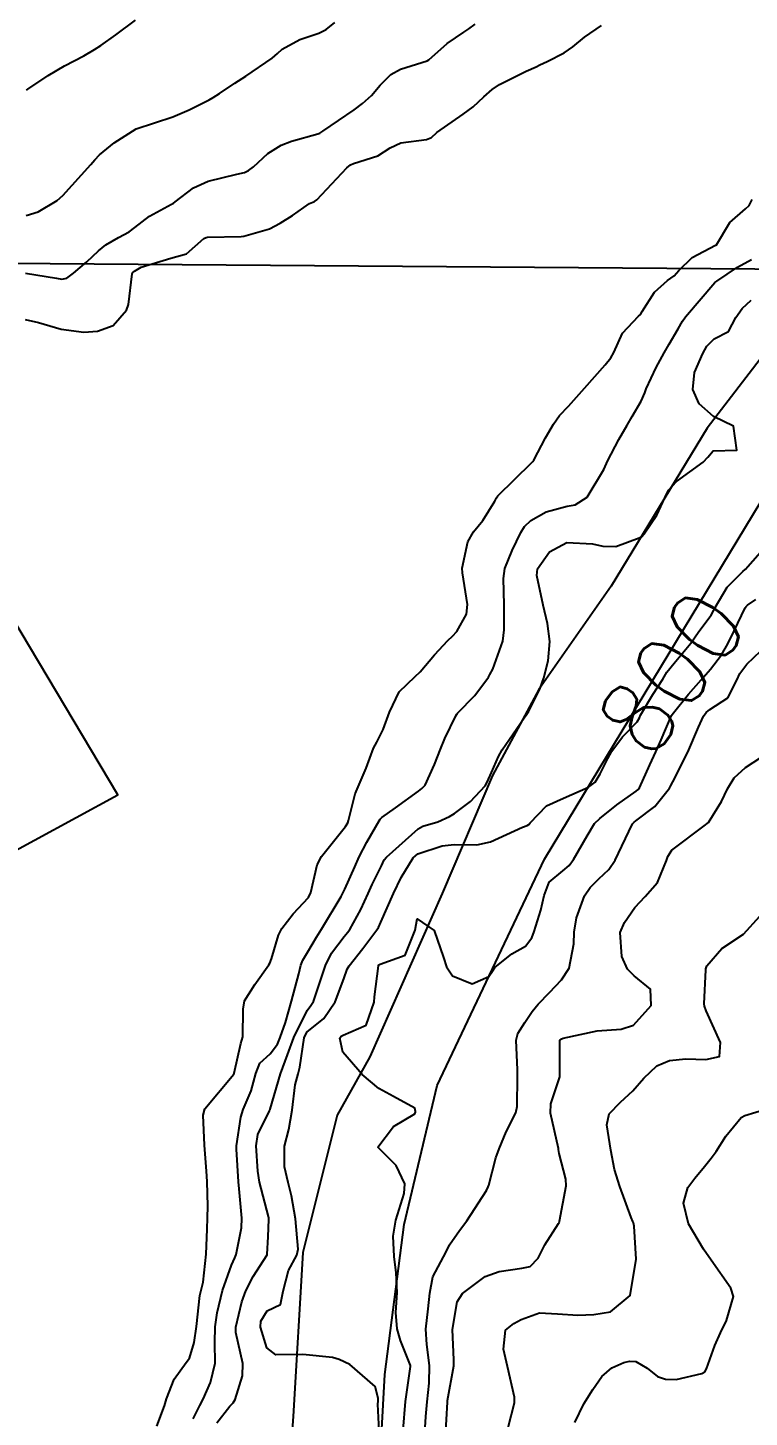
# Model space of a CAD drawing. Header units: metres. Extents: x 307586 to 320046, y 7427249 to 7434250.
# Drawn here: x 319265.1 to 319304.8, y 7428799.5 to 7428876.1 of the extents above; entities that cross this region are included whole.
import ezdxf
from ezdxf.enums import TextEntityAlignment as Align

# ---------------------------------------------------------------- set-up
doc = ezdxf.new("R2010")
doc.units = ezdxf.units.M
doc.header["$MEASUREMENT"] = 0
doc.linetypes.add('CONTINUO', pattern=[0])
for name, color, linetype in [('Cotas', 45, 'Continuous'), ('Curvas de Nivel 1m', 11, 'Continuous'), ('Curvas de Nivel 5m', 15, 'Continuous'), ('Edificações', 30, 'Continuous'), ('TEXTO', 45, 'Continuous'), ('Vias Secundárias', 230, 'Continuous')]:
    doc.layers.add(name, color=color, linetype=linetype)
doc.styles.add('Style-STANDARD', font='STANDARD.shx')

msp = doc.modelspace()

# ---------------------------------------------------------------- linework, layer by layer
at = {"layer": 'Curvas de Nivel 1m', "flags": 128}
for points, elevation in [([(319264.934, 7428860.024), (319265.679, 7428859.852), (319266.927, 7428859.491), (319268.171, 7428859.321), (319268.925, 7428859.375), (319269.78, 7428859.701), (319270.532, 7428860.544), (319270.636, 7428860.854), (319270.834, 7428862.541), (319270.881, 7428862.624), (319270.964, 7428862.685), (319271.337, 7428862.905), (319272.972, 7428863.406), (319273.825, 7428863.65), (319274.793, 7428864.492), (319274.919, 7428864.555), (319274.984, 7428864.572), (319276.845, 7428864.602), (319276.985, 7428864.614), (319278.406, 7428865.031), (319278.997, 7428865.347), (319279.673, 7428865.763), (319280.606, 7428866.424), (319280.894, 7428866.541), (319281.015, 7428866.62), (319282.677, 7428868.395), (319282.871, 7428868.557), (319283.036, 7428868.625), (319284.368, 7428869.052), (319285.05, 7428869.488), (319285.644, 7428869.772), (319287.057, 7428869.945), (319287.327, 7428870.069), (319287.634, 7428870.334), (319289.073, 7428871.356), (319289.633, 7428871.759), (319290.221, 7428872.309), (319290.683, 7428872.708), (319291.09, 7428872.986), (319292.553, 7428873.727), (319293.108, 7428873.963), (319293.311, 7428874.067), (319293.706, 7428874.264), (319294.643, 7428874.729), (319295.121, 7428875.07), (319295.775, 7428875.595), (319296.711, 7428876.234)], 796), ([(319265, 7428865.763), (319265.648, 7428865.955), (319266.701, 7428866.585), (319267.016, 7428866.87), (319268.554, 7428868.567), (319268.774, 7428868.827), (319269.041, 7428869.111), (319269.841, 7428869.762), (319271.063, 7428870.54), (319273.07, 7428871.206), (319273.978, 7428871.597), (319275.079, 7428872.138), (319275.307, 7428872.261), (319275.653, 7428872.484), (319276.503, 7428873.062), (319277.093, 7428873.446), (319278.549, 7428874.448), (319278.85, 7428874.701), (319279.11, 7428874.934), (319280.071, 7428875.478), (319281.124, 7428875.816), (319281.525, 7428876.016), (319282.015, 7428876.407)], 794), ([(319265.015, 7428872.679), (319265.084, 7428872.721), (319266.199, 7428873.491), (319267.097, 7428874.008), (319268.164, 7428874.574), (319268.754, 7428874.92), (319269.112, 7428875.147), (319269.941, 7428875.732), (319271.017, 7428876.541)], 793), ([(319272.2, 7428798.989), (319272.616, 7428800.107), (319272.736, 7428800.505), (319273.149, 7428801.586), (319273.806, 7428802.494), (319273.991, 7428802.747), (319274.254, 7428803.61), (319274.385, 7428804.488), (319274.574, 7428806.2), (319274.638, 7428806.485), (319274.751, 7428806.937), (319274.908, 7428808.481), (319274.967, 7428809.847), (319274.997, 7428810.48), (319275.001, 7428811.132), (319274.973, 7428812.481), (319274.941, 7428813.054), (319274.819, 7428814.483), (319274.742, 7428816.151), (319274.849, 7428816.483), (319276.432, 7428818.407), (319276.45, 7428818.442), (319276.456, 7428818.46), (319276.824, 7428820.09), (319276.939, 7428820.455), (319276.945, 7428821.989), (319277.019, 7428822.455), (319277.591, 7428823.35), (319278.361, 7428824.441), (319278.424, 7428824.521), (319278.508, 7428824.763), (319278.897, 7428826.066), (319279.077, 7428826.435), (319279.717, 7428827.253), (319280.55, 7428828.143), (319280.684, 7428828.418), (319281.038, 7428829.951), (319281.266, 7428830.41), (319282.6, 7428832.069), (319282.722, 7428832.268), (319282.759, 7428832.388), (319283.132, 7428833.871), (319283.349, 7428834.383), (319283.729, 7428835.287), (319284.147, 7428836.375), (319284.315, 7428836.714), (319284.663, 7428837.417), (319285.027, 7428838.365), (319285.562, 7428839.485), (319286.443, 7428840.344), (319286.705, 7428840.591), (319287.508, 7428841.539), (319288.244, 7428842.325), (319288.489, 7428842.558), (319288.728, 7428842.811), (319289.271, 7428843.781), (319289.321, 7428844.314), (319289.042, 7428846.045), (319289.026, 7428846.317), (319289.34, 7428847.762), (319289.655, 7428848.311), (319290.165, 7428848.944), (319290.818, 7428850.001), (319290.924, 7428850.196), (319291, 7428850.297), (319292.841, 7428852.128), (319292.912, 7428852.2), (319292.968, 7428852.269), (319293.615, 7428853.503), (319294.053, 7428854.258), (319294.39, 7428854.735), (319294.878, 7428855.244), (319295.772, 7428856.237), (319296.906, 7428857.52), (319297.22, 7428857.906), (319297.381, 7428858.215), (319297.871, 7428859.268), (319298.742, 7428860.202), (319298.851, 7428860.293), (319298.946, 7428860.474), (319299.622, 7428861.527), (319300.344, 7428862.186), (319300.711, 7428862.438), (319300.971, 7428862.735), (319301.701, 7428863.45), (319302.992, 7428864.117), (319303.017, 7428864.125), (319303.043, 7428864.15), (319303.772, 7428865.376), (319304.639, 7428866.134), (319304.841, 7428866.306), (319305.018, 7428866.639)], 797), ([(319274.206, 7428799.389), (319274.571, 7428800.132), (319274.746, 7428800.482), (319275.156, 7428801.4), (319275.415, 7428802.472), (319275.394, 7428803.613), (319275.403, 7428804.473), (319275.513, 7428805.233), (319275.816, 7428806.467), (319276.307, 7428807.875), (319276.49, 7428808.28), (319276.561, 7428808.458), (319276.853, 7428809.937), (319276.873, 7428810.455), (319276.73, 7428812.085), (319276.691, 7428812.457), (319276.579, 7428814.26), (319276.583, 7428814.458), (319276.822, 7428816.04), (319276.958, 7428816.455), (319277.396, 7428817.477), (319277.645, 7428818.448), (319277.88, 7428819.007), (319278.449, 7428819.522), (319278.841, 7428820.05), (319279.001, 7428820.432), (319279.296, 7428821.252), (319279.611, 7428822.423), (319280.015, 7428823.941), (319280.139, 7428824.424), (319280.238, 7428824.691), (319280.514, 7428825.143), (319280.988, 7428825.951), (319281.265, 7428826.409), (319282.357, 7428828.199), (319282.455, 7428828.391), (319282.486, 7428828.459), (319282.556, 7428828.607), (319283.112, 7428829.848), (319283.353, 7428830.382), (319283.767, 7428831.202), (319284.455, 7428832.371), (319284.514, 7428832.461), (319284.605, 7428832.552), (319285.343, 7428833.092), (319286.62, 7428834.021), (319286.807, 7428834.152), (319286.986, 7428834.336), (319287.497, 7428835.474), (319287.832, 7428836.328), (319288.077, 7428836.908), (319288.671, 7428838.168), (319288.724, 7428838.268), (319288.77, 7428838.319), (319289.715, 7428839.283), (319290.471, 7428840.302), (319290.557, 7428840.449), (319290.707, 7428840.746), (319291.274, 7428842.292), (319291.34, 7428842.902), (319291.339, 7428844.291), (319291.312, 7428845.744), (319291.383, 7428846.291), (319291.777, 7428847.279), (319292.262, 7428848.278), (319292.458, 7428848.615), (319292.803, 7428848.94), (319293.652, 7428849.42), (319294.815, 7428849.727), (319295.248, 7428849.812), (319295.911, 7428850.234), (319296.838, 7428851.753), (319296.982, 7428852.078), (319297.046, 7428852.218), (319297.667, 7428853.406), (319298.125, 7428854.207), (319298.405, 7428854.678), (319298.886, 7428855.522), (319299.102, 7428855.987), (319299.177, 7428856.197), (319299.713, 7428857.384), (319300.159, 7428858.188), (319300.435, 7428858.67), (319300.933, 7428859.512), (319301.177, 7428859.938), (319301.343, 7428860.174), (319302.962, 7428862.061), (319303.005, 7428862.107), (319303.057, 7428862.149), (319304.197, 7428862.916), (319304.981, 7428863.332)], 798), ([(319275.497, 7428799.178), (319276.217, 7428800.094), (319276.402, 7428800.277), (319276.505, 7428800.457), (319276.923, 7428801.766), (319276.934, 7428802.453), (319276.555, 7428804.162), (319276.543, 7428804.457), (319276.885, 7428805.852), (319277.1, 7428806.452), (319277.503, 7428807.246), (319278.271, 7428808.44), (319278.285, 7428808.469), (319278.328, 7428809.44), (319278.374, 7428810.408), (319278.373, 7428810.44), (319278.367, 7428810.464), (319278.344, 7428810.546), (319277.861, 7428812.445), (319277.769, 7428813.046), (319277.672, 7428814.447), (319277.77, 7428815.068), (319278.412, 7428816.385), (319278.432, 7428816.42), (319278.437, 7428816.44), (319278.439, 7428816.465), (319279.009, 7428818.431), (319279.398, 7428819.476), (319279.738, 7428820.421), (319280.478, 7428821.924), (319280.691, 7428822.198), (319280.827, 7428822.407), (319280.994, 7428822.911), (319281.489, 7428824.405), (319281.83, 7428825.083), (319282.527, 7428825.992), (319282.708, 7428826.211), (319282.834, 7428826.387), (319283.435, 7428827.49), (319283.851, 7428828.377), (319284.071, 7428828.864), (319284.576, 7428829.898), (319284.733, 7428830.216), (319284.851, 7428830.366), (319286.599, 7428831.938), (319286.858, 7428832.08), (319287.686, 7428832.329), (319288.32, 7428832.608), (319288.608, 7428832.782), (319289.487, 7428833.439), (319290.29, 7428834.303), (319290.412, 7428834.516), (319290.634, 7428835.045), (319291.026, 7428835.916), (319291.237, 7428836.291), (319292.445, 7428838.048), (319292.605, 7428838.271), (319292.63, 7428838.314), (319292.675, 7428838.388), (319293.311, 7428839.646), (319293.536, 7428840.262), (319293.769, 7428841.203), (319293.856, 7428842.259), (319293.727, 7428843.266), (319293.499, 7428844.262), (319293.135, 7428845.898), (319293.175, 7428846.266), (319293.837, 7428847.205), (319294.788, 7428847.722), (319296.213, 7428847.655), (319296.786, 7428847.527), (319297.495, 7428847.504), (319298.791, 7428847.987), (319298.926, 7428848.065), (319299.06, 7428848.197), (319299.765, 7428849.234), (319300.19, 7428850.186), (319300.398, 7428850.614), (319300.832, 7428851.091), (319302.315, 7428852.158), (319302.561, 7428852.44), (319302.853, 7428852.79), (319304.166, 7428852.824), (319303.974, 7428854.139), (319302.878, 7428854.675), (319302.089, 7428855.366), (319301.74, 7428856.167), (319301.836, 7428857.1), (319302.291, 7428858.159), (319302.513, 7428858.562), (319302.925, 7428858.957), (319303.708, 7428859.366), (319304.115, 7428860.138), (319304.458, 7428860.625), (319304.953, 7428861.093)], 799), ([(319285.779, 7428798.767), (319285.899, 7428800.345), (319286.18, 7428802.279), (319286.176, 7428802.341), (319285.623, 7428803.716), (319285.439, 7428804.352), (319285.366, 7428805.265), (319285.435, 7428806.353), (319285.39, 7428807.44), (319285.276, 7428808.356), (319285.224, 7428809.462), (319285.377, 7428810.354), (319285.83, 7428811.82), (319285.873, 7428812.347), (319285.383, 7428813.365), (319284.383, 7428814.37), (319285.235, 7428815.523), (319286.411, 7428816.212), (319286.453, 7428816.299), (319286.458, 7428816.34), (319286.415, 7428816.526), (319285.24, 7428817.177), (319284.425, 7428817.621), (319283.52, 7428818.379), (319282.451, 7428819.626), (319282.288, 7428820.392), (319282.356, 7428820.499), (319282.465, 7428820.563), (319283.74, 7428821.108), (319284.167, 7428822.373), (319284.195, 7428822.664), (319284.412, 7428824.371), (319284.44, 7428824.435), (319284.505, 7428824.476), (319285.886, 7428824.976), (319286.439, 7428826.341), (319286.539, 7428826.965), (319287.49, 7428826.33), (319288.001, 7428824.835), (319288.168, 7428824.323), (319288.498, 7428823.826), (319289.571, 7428823.382), (319290.498, 7428823.798), (319290.698, 7428824.091), (319290.828, 7428824.287), (319291.757, 7428825.039), (319292.521, 7428825.472), (319292.87, 7428825.925), (319292.991, 7428826.265), (319293.355, 7428827.452), (319293.544, 7428828.26), (319293.824, 7428828.997), (319294.573, 7428829.614), (319294.916, 7428829.906), (319295.163, 7428830.241), (319295.911, 7428831.546), (319296.329, 7428832.224), (319296.606, 7428832.502), (319297.559, 7428833.265), (319298.621, 7428834.018), (319298.723, 7428834.098), (319298.795, 7428834.198), (319299.379, 7428835.46), (319299.71, 7428836.189), (319300, 7428836.847), (319300.572, 7428838.181), (319300.61, 7428838.244), (319300.675, 7428838.331), (319301.505, 7428839.354), (319302.204, 7428840.157), (319302.709, 7428840.733), (319303.329, 7428841.532), (319303.678, 7428842.14), (319304.01, 7428842.861), (319304.634, 7428844.131), (319304.68, 7428844.204), (319304.754, 7428844.267), (319305.211, 7428844.577)], 801), ([(319286.95, 7428798.332), (319287.028, 7428799.515), (319287.088, 7428800.331), (319287.207, 7428801.356), (319287.234, 7428802.33), (319287.087, 7428803.499), (319287.032, 7428804.332), (319287.149, 7428805.462), (319287.245, 7428806.33), (319287.407, 7428807.223), (319287.993, 7428808.323), (319288.111, 7428808.528), (319288.323, 7428808.982), (319288.871, 7428809.776), (319289.287, 7428810.306), (319290.36, 7428811.995), (319290.456, 7428812.195), (319290.489, 7428812.289), (319290.88, 7428813.783), (319291.063, 7428814.283), (319291.458, 7428815.218), (319291.979, 7428816.274), (319292.063, 7428816.627), (319292.084, 7428818.273), (319292.069, 7428818.643), (319291.996, 7428820.275), (319292.096, 7428820.644), (319292.473, 7428821.255), (319292.884, 7428821.86), (319293.209, 7428822.263), (319293.831, 7428822.915), (319294.496, 7428823.598), (319294.933, 7428824.244), (319295.173, 7428825.59), (319295.193, 7428826.24), (319295.333, 7428827.03), (319295.768, 7428828.232), (319296.079, 7428828.708), (319296.567, 7428829.184), (319297.107, 7428829.683), (319297.462, 7428830.211), (319297.828, 7428830.97), (319298.41, 7428832.202), (319298.501, 7428832.304), (319298.605, 7428832.378), (319299.639, 7428833.163), (319300.458, 7428834.182), (319300.518, 7428834.297), (319300.636, 7428834.526), (319301.471, 7428836.168), (319302.054, 7428837.546), (319302.333, 7428838.155), (319302.471, 7428838.358), (319302.678, 7428838.516), (319303.668, 7428839.16), (319304.158, 7428840.135), (319304.333, 7428840.507), (319304.712, 7428841.011), (319305.883, 7428842.113)], 802), ([(319288.107, 7428798.408), (319288.212, 7428800.32), (319288.224, 7428800.403), (319288.571, 7428802.315), (319288.573, 7428802.642), (319288.486, 7428804.317), (319288.759, 7428805.84), (319289.053, 7428806.309), (319290.302, 7428807.247), (319291.06, 7428807.528), (319292.307, 7428807.705), (319292.771, 7428807.803), (319293.223, 7428808.261), (319293.591, 7428808.99), (319294.342, 7428810.159), (319294.377, 7428810.215), (319294.389, 7428810.249), (319294.397, 7428810.303), (319294.767, 7428812.244), (319294.738, 7428812.616), (319294.381, 7428814.032), (319294.342, 7428814.25), (319294.329, 7428814.305), (319293.899, 7428816.255), (319293.906, 7428816.767), (319294.406, 7428818.25), (319294.41, 7428818.273), (319294.401, 7428820.251), (319294.419, 7428820.295), (319294.464, 7428820.335), (319294.6, 7428820.384), (319296.469, 7428820.785), (319297.785, 7428820.892), (319298.472, 7428821.112), (319299.437, 7428822.186), (319299.404, 7428823.094), (319298.499, 7428823.823), (319298.133, 7428824.204), (319297.827, 7428824.893), (319297.738, 7428826.208), (319297.977, 7428826.767), (319298.547, 7428827.597), (319299.12, 7428828.194), (319299.785, 7428828.967), (319300.284, 7428830.183), (319300.367, 7428830.401), (319300.589, 7428830.755), (319302.441, 7428832.152), (319302.534, 7428832.221), (319302.605, 7428832.287), (319303.323, 7428833.442), (319303.654, 7428834.14), (319304.028, 7428834.747), (319304.645, 7428835.314), (319305.849, 7428836.112)], 803), ([(319291.554, 7428798.925), (319291.902, 7428800.273), (319291.906, 7428800.593), (319291.527, 7428802.277), (319291.296, 7428803.236), (319291.411, 7428804.279), (319291.882, 7428804.66), (319292.272, 7428804.875), (319293.297, 7428805.24), (319294.277, 7428805.194), (319295.394, 7428805.116), (319296.277, 7428805.157), (319297.196, 7428805.294), (319298.293, 7428806.2), (319298.626, 7428808.195), (319298.513, 7428810.025), (319298.462, 7428810.198), (319298.432, 7428810.287), (319298.346, 7428810.502), (319297.718, 7428812.206), (319297.429, 7428813.153), (319297.212, 7428814.212), (319297, 7428815.618), (319297.124, 7428816.213), (319297.762, 7428816.864), (319298.426, 7428817.487), (319299.031, 7428818.191), (319299.759, 7428818.864), (319300.448, 7428819.164), (319301.361, 7428819.249), (319302.449, 7428819.214), (319303.208, 7428819.386), (319303.27, 7428820.142), (319302.48, 7428821.888), (319302.378, 7428822.151), (319302.358, 7428822.278), (319302.453, 7428824.151), (319302.456, 7428824.208), (319302.515, 7428824.376), (319303.338, 7428825.328), (319304.533, 7428826.13), (319306.341, 7428828.103)], 804)]:
    msp.add_lwpolyline(points, dxfattribs=dict(at, elevation=elevation))
at = {"layer": 'Curvas de Nivel 5m', "flags": 128}
for points, elevation in [([(319264.963, 7428862.582), (319266.673, 7428862.297), (319266.96, 7428862.256), (319267.23, 7428862.307), (319267.604, 7428862.574), (319268.33, 7428863.205), (319268.975, 7428863.816), (319269.386, 7428864.149), (319270.078, 7428864.549), (319270.669, 7428864.862), (319270.991, 7428865.105), (319271.796, 7428865.733), (319273.011, 7428866.388), (319273.093, 7428866.427), (319273.21, 7428866.508), (319274.225, 7428867.293), (319275.025, 7428867.66), (319276.601, 7428868.038), (319277.03, 7428868.139), (319277.249, 7428868.24), (319277.519, 7428868.455), (319278.321, 7428869.173), (319279.051, 7428869.646), (319279.621, 7428869.868), (319281.061, 7428870.262), (319281.171, 7428870.309), (319281.338, 7428870.416), (319283.075, 7428871.591), (319283.534, 7428871.93), (319284.037, 7428872.38), (319284.511, 7428872.954), (319285.095, 7428873.542), (319285.623, 7428873.839), (319287.102, 7428874.301), (319287.19, 7428874.349), (319288.2, 7428875.25), (319289.126, 7428875.88), (319289.397, 7428876.049), (319289.748, 7428876.314)], 795), ([(319284.466, 7428798.366), (319284.382, 7428800.206), (319284.387, 7428800.368), (319284.392, 7428800.535), (319284.231, 7428801.184), (319282.839, 7428802.384), (319282.246, 7428802.672), (319281.873, 7428802.768), (319280.248, 7428802.947), (319278.746, 7428802.93), (319278.252, 7428803.319), (319277.904, 7428804.444), (319277.935, 7428804.777), (319278.276, 7428805.345), (319279.008, 7428805.703), (319279.155, 7428806.427), (319279.458, 7428807.576), (319279.907, 7428808.416), (319279.986, 7428808.747), (319279.842, 7428810.418), (319279.626, 7428811.691), (319279.443, 7428812.424), (319279.237, 7428813.292), (319279.228, 7428814.427), (319279.471, 7428815.349), (319279.66, 7428816.421), (319279.822, 7428817.814), (319279.983, 7428818.417), (319280.072, 7428818.782), (319280.31, 7428820.412), (319280.466, 7428820.716), (319281.407, 7428821.467), (319282.025, 7428822.395), (319282.496, 7428823.667), (319282.692, 7428824.198), (319282.805, 7428824.387), (319283.554, 7428825.343), (319284.331, 7428826.372), (319284.406, 7428826.499), (319284.537, 7428826.787), (319285.234, 7428828.36), (319285.671, 7428829.249), (319286.332, 7428830.344), (319286.585, 7428830.547), (319287.918, 7428830.998), (319288.59, 7428831.077), (319289.841, 7428831.057), (319290.592, 7428831.213), (319292.36, 7428832.033), (319292.601, 7428832.123), (319292.694, 7428832.177), (319292.775, 7428832.268), (319293.677, 7428833.195), (319294.617, 7428833.63), (319295.986, 7428834.23), (319296.349, 7428834.503), (319296.634, 7428834.959), (319297.055, 7428835.807), (319297.275, 7428836.214), (319297.855, 7428837.014), (319298.669, 7428837.845), (319298.805, 7428838.065), (319298.864, 7428838.198), (319299.543, 7428839.339), (319300.078, 7428840.186), (319300.308, 7428840.583), (319300.712, 7428841.065), (319301.628, 7428842.166), (319302.08, 7428842.813), (319302.746, 7428843.713), (319302.9, 7428843.999), (319302.963, 7428844.148), (319303.638, 7428845.268), (319304.495, 7428846.133), (319304.642, 7428846.263), (319304.776, 7428846.41), (319306.28, 7428848.108)], 800), ([(319295.243, 7428799.199), (319295.738, 7428800.227), (319296.231, 7428801.012), (319296.731, 7428801.722), (319297.268, 7428802.21), (319297.939, 7428802.51), (319298.247, 7428802.568), (319298.606, 7428802.554), (319299.224, 7428802.185), (319299.797, 7428801.735), (319300.237, 7428801.578), (319300.829, 7428801.572), (319302.24, 7428801.901), (319302.396, 7428801.994), (319302.487, 7428802.148), (319302.955, 7428803.443), (319303.274, 7428804.14), (319303.592, 7428804.825), (319303.984, 7428806.133), (319303.833, 7428806.599), (319302.757, 7428808.146), (319302.322, 7428808.75), (319301.506, 7428810.158), (319301.218, 7428811.298), (319301.462, 7428812.159), (319301.849, 7428812.674), (319302.38, 7428813.318), (319302.756, 7428813.778), (319303.018, 7428814.144), (319303.561, 7428814.978), (319304.412, 7428816.01), (319304.603, 7428816.127), (319306.419, 7428816.677)], 805)]:
    msp.add_lwpolyline(points, dxfattribs=dict(at, elevation=elevation))
at = {"layer": 'Edificações'}
msp.add_lwpolyline([(319263.13, 7428830.065), (319270.043, 7428833.816), (319259.375, 7428851.718), (319252.804, 7428848.137), (319263.13, 7428830.065)], dxfattribs=at)
at = {"layer": 'TEXTO', "linetype": 'CONTINUO'}
msp.add_polyline3d([(319186.192, 7428863.725, 0), (319654.731, 7428860.164, 0)], dxfattribs=at)
at = {"layer": 'Vias Secundárias'}
for points, elevation in [([(319293.917, 7428749.95), (319288.999, 7428757.207), (319285.984, 7428764.086), (319283.818, 7428772.794), (319283.701, 7428782.42), (319284.769, 7428801.831), (319285.835, 7428810.109), (319287.648, 7428817.776), (319293.567, 7428830.266), (319305.507, 7428850.001), (319315.273, 7428863.802), (319324.957, 7428870.665), (319345.86, 7428879.829), (319367.881, 7428888.738), (319395.203, 7428898.674), (319405.86, 7428901.337), (319435.623, 7428910.651), (319449.961, 7428918.848), (319462.061, 7428925.162), (319479.092, 7428932.766), (319498.714, 7428940.115), (319516.61, 7428946.774), (319525.64, 7428951.703)], 795.493), ([(319293.917, 7428749.95), (319288.999, 7428757.207), (319285.984, 7428764.086), (319283.818, 7428772.794), (319283.701, 7428782.42), (319284.769, 7428801.831), (319285.835, 7428810.109), (319287.648, 7428817.776), (319293.567, 7428830.266), (319305.507, 7428850.001), (319315.273, 7428863.802), (319324.957, 7428870.665), (319345.86, 7428879.829), (319367.881, 7428888.738), (319395.203, 7428898.674), (319405.86, 7428901.337), (319435.623, 7428910.651), (319449.961, 7428918.848), (319462.061, 7428925.162), (319479.092, 7428932.766), (319498.714, 7428940.115), (319516.61, 7428946.774), (319525.64, 7428951.703)], 795.493), ([(319332.44, 7428878.608), (319324.378, 7428875.224), (319317.38, 7428870.678), (319313.732, 7428867.375), (319307.759, 7428860.853), (319302.535, 7428854.028), (319297.246, 7428845.326), (319293.252, 7428839.617), (319290.695, 7428834.883), (319287.929, 7428828.36), (319283.937, 7428819.351), (319282.13, 7428816.15), (319280.25, 7428808.566), (319279.704, 7428799.525), (319278.919, 7428788.57), (319279.327, 7428779.393), (319279.26, 7428775.051), (319281.014, 7428765.626), (319285.082, 7428755.638), (319288.679, 7428749.95)], 800.863), ([(319332.44, 7428878.608), (319324.378, 7428875.224), (319317.38, 7428870.678), (319313.732, 7428867.375), (319307.759, 7428860.853), (319302.535, 7428854.028), (319297.246, 7428845.326), (319293.252, 7428839.617), (319290.695, 7428834.883), (319287.929, 7428828.36), (319283.937, 7428819.351), (319282.13, 7428816.15), (319280.25, 7428808.566), (319279.704, 7428799.525), (319278.919, 7428788.57), (319279.327, 7428779.393), (319279.26, 7428775.051), (319281.014, 7428765.626), (319285.082, 7428755.638), (319288.679, 7428749.95)], 800.863)]:
    msp.add_lwpolyline(points, dxfattribs=dict(at, elevation=elevation))

# ---------------------------------------------------------------- texts
at = {"layer": 'Cotas', "style": 'Style-STANDARD'}
msp.add_text('800', height=4, rotation=53.68944, dxfattribs=at).set_placement((319300.576, 7428840.579, 800), align=Align.MIDDLE_CENTER)

doc.saveas('drawing.dxf')
